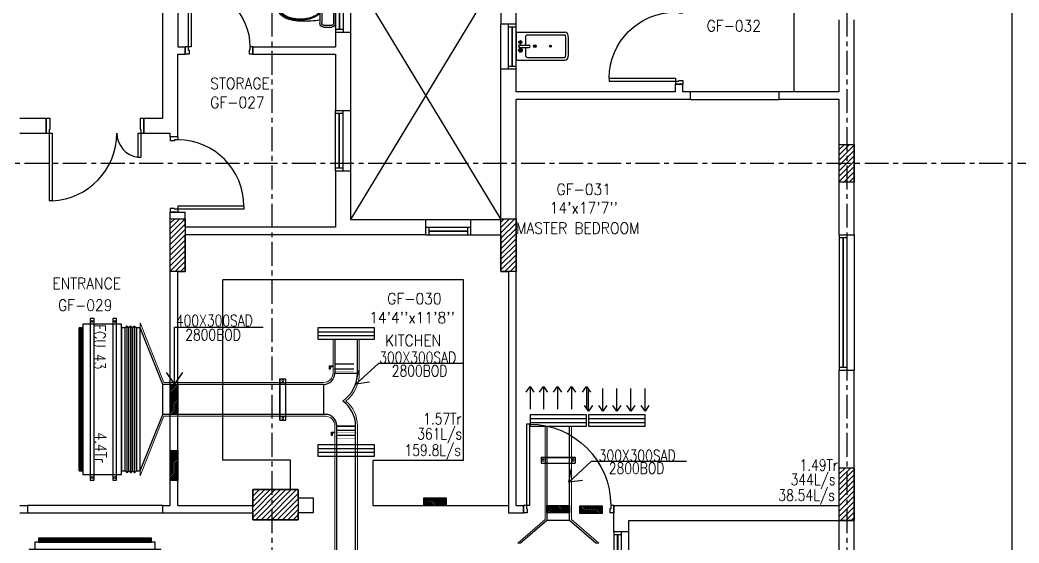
# Model space of a CAD drawing. Header units: millimetres. Extents: x -1288794 to 2153086, y -2701644 to -1335282.
# Drawn here: x 1112566 to 1125857, y -1500419 to -1493463 of the extents above; entities that cross this region are included whole.
import ezdxf

# ---------------------------------------------------------------- set-up
doc = ezdxf.new("R2010")
doc.units = ezdxf.units.MM
doc.header["$LTSCALE"] = 100
doc.linetypes.add('CENTER', pattern=[50.8, 31.75, -6.35, 6.35, -6.35])
doc.linetypes.add('DASHED2', pattern=[9.525, 6.35, -3.175])
for name, color, linetype in [('A-ANNO-TEXT', 8, 'Continuous'), ('A-AREA', 8, 'CENTER'), ('A-DOOR', 4, 'Continuous'), ('A-FLOR-OVHD', 4, 'DASHED2'), ('A-FLOR-PFIX', 8, 'Continuous'), ('A-FLOR-SPCL', 8, 'Continuous'), ('A-GLAZ', 5, 'Continuous'), ('A-GRID', 253, 'CENTER'), ('A-WALL-FULL', 8, 'Continuous'), ('AC- VD', 5, 'Continuous'), ('AC-FD', 1, 'Continuous'), ('AC-SAD', 3, 'Continuous'), ('AC-SAD TEXT', 3, 'Continuous'), ('AC-WALL OPENING', 1, 'Continuous'), ('FCU-AC', 160, 'Continuous'), ('L1-E014-C22-VAC (08-08-2010)$0$ETA-AC-DAMPER', 4, 'Continuous'), ('M-HANGER', 30, 'Continuous'), ('RETURN GRILL RIGHT', 1, 'Continuous'), ('S-COL- HACT.', 9, 'Continuous'), ('S-COL.', 8, 'Continuous'), ('SAD RIGHT', 3, 'Continuous'), ('SUPPLY GRILL RIGHT', 3, 'Continuous')]:
    doc.layers.add(name, color=color, linetype=linetype)
doc.layers.add('INSULATION', color=1, linetype='Continuous', lineweight=5)
doc.styles.add('ROMANS', font='romans.shx', dxfattribs={"width": 0.8})
doc.styles.add('SIMPLEX', font='simplex.shx', dxfattribs={"width": 0.8})
doc.dimstyles.new('100 of DIM2', dxfattribs={"dimscale": 0, "dimtxt": 200, "dimasz": 150, "dimexe": 75, "dimexo": 200, "dimgap": 75, "dimtad": 1, "dimdec": 0, "dimrnd": 5, "dimzin": 0, "dimdsep": 46, "dimtxsty": 'ROMANS', "dimblk": 'ARCHTICK', "dimcen": 100, "dimclrd": 94, "dimclre": 94, "dimclrt": 2, "dimadec": 0, "dimazin": 0, "dimtfac": 1, "dimtdec": 0, "dimtofl": 0, "dimtmove": 2, "dimatfit": 3, "dimldrblk": 'OPEN90', "dimfxl": 75, "dimtolj": 1, "dimtzin": 0, "dimarcsym": 0})
pattern_1 = [(45, (2220020.086, -1109556.65), (-35.355339, 35.355339), [])]

# ---------------------------------------------------------------- blocks, each defined once
blk = doc.blocks.new('W-180')
for p, q in [((1800, 100), (0, 100)), ((1800, 0), (0, 0)), ((40, 0), (40, 100)), ((1760, 100), (1760, 0))]:
    blk.add_line(p, q)
at = {"linetype": 'Continuous'}
for p, q in [((1760, 53), (40, 53)), ((1760, 47), (40, 47))]:
    blk.add_line(p, q, dxfattribs=at)
blk = doc.blocks.new('BIDET-1')
for p, q in [((175, 0), (-175, 0)), ((-185, -10), (-185, -649)), ((-15, -125), (-120, -125)), ((-39, -59), (-69, -59)), ((-54, -44), (-54, -74)), ((-15, -54), (-15, -174)), ((15, -54), (15, -174)), ((120, -125), (15, -125)), ((39, -59), (69, -59)), ((54, -44), (54, -74)), ((185, -10), (185, -649)), ((-150, -155), (-150, -649)), ((12, -250), (-12, -250)), ((-9, -259), (9, -241)), ((-9, -241), (9, -259)), ((0, -238), (0, -262)), ((150, -155), (150, -649))]:
    blk.add_line(p, q)
for centre, radius in [((-54, -59), 25), ((-54, -59), 20), ((-54, -59), 15.2), ((-54, -59), 10.2), ((54, -59), 20), ((54, -59), 15.2), ((54, -59), 10.2), ((0, -250), 17.5), ((0, -250), 12.5), ((0, -457), 12.5), ((0, -457), 10)]:
    blk.add_circle(centre, radius)
for centre, radius, start, end in [((-175, -10), 10, 90, 180), ((175, -10), 10, 0, 90), ((-120, -155), 30, 90, 180), ((0, -54), 20, 318.5904, 221.4096), ((0, -54), 15, 0, 180), ((120, -155), 30, 0, 90), ((0, -174), 15, 180, 0), ((-140, -649), 45, 180, 265.2062), ((-140, -649), 10, 180, 265.2062), ((0, 1020), 1685, 265.2062, 274.7938), ((140, -649), 10, 274.7938, 0), ((140, -649), 45, 274.7938, 0), ((0, 1020), 1720, 265.2062, 274.7938)]:
    blk.add_arc(centre, radius, start, end)
blk = doc.blocks.new('D-100-R1')
for p, q in [((-80, 980), (-80, 100)), ((-80, 980), (-40, 980)), ((-40, 980), (-40, 55)), ((-1000, 100), (-1000, 0)), ((-1000, 100), (-960, 100)), ((-960, 100), (-960, 55)), ((-960, 55), (-950, 55)), ((-950, 55), (-950, 0)), ((-80, 100), (0, 100)), ((-50, 55), (-50, 0)), ((-50, 55), (-40, 55)), ((-50, 0), (0, 0)), ((0, 100), (0, 0)), ((-1000, 0), (-950, 0))]:
    blk.add_line(p, q)
at = {"linetype": 'Continuous'}
blk.add_arc((-80, 100), 880, 90, 180, dxfattribs=at)
blk = doc.blocks.new('D-90-R1')
for p, q in [((-80, 880), (-40, 880)), ((-80, 880), (-80, 100)), ((-40, 880), (-40, 55)), ((-900, 100), (-860, 100)), ((-900, 100), (-900, 0)), ((-860, 100), (-860, 55)), ((-860, 55), (-850, 55)), ((-850, 55), (-850, 0)), ((-80, 100), (0, 100)), ((-50, 55), (-40, 55)), ((-50, 55), (-50, 0)), ((-50, 0), (0, 0)), ((0, 100), (0, 0)), ((-900, 0), (-850, 0))]:
    blk.add_line(p, q)
at = {"linetype": 'Continuous'}
blk.add_arc((-80, 100), 780, 90, 180, dxfattribs=at)
blk = doc.blocks.new('W-60')
for p, q in [((600, 100), (0, 100)), ((600, 0), (0, 0)), ((40, 0), (40, 100)), ((560, 100), (560, 0))]:
    blk.add_line(p, q)
at = {"linetype": 'Continuous'}
for p, q in [((560, 53), (40, 53)), ((560, 47), (40, 47))]:
    blk.add_line(p, q, dxfattribs=at)
blk = doc.blocks.new('D-130-R')
for p, q in [((1220, 200), (1220, 1100)), ((1220, 1100), (1260, 1100)), ((1260, 200), (1260, 1100)), ((80, 520), (40, 520)), ((40, 200), (40, 520)), ((80, 200), (80, 520)), ((0, 0), (0, 200)), ((80, 200), (0, 200)), ((40, 150), (40, 200)), ((50, 150), (40, 150)), ((50, 0), (50, 150)), ((1300, 200), (1220, 200)), ((1260, 150), (1250, 150)), ((1250, 0), (1250, 150)), ((1260, 150), (1260, 200)), ((1300, 0), (1300, 200)), ((50, 0), (0, 0)), ((1300, 0), (1250, 0))]:
    blk.add_line(p, q)
for centre, radius, start, end in [((1260, 200), 900, 92.5473, 180), ((40, 200), 320, 0, 82.8192)]:
    blk.add_arc(centre, radius, start, end)
blk = doc.blocks.new('WC-1')
for p, q in [((-210, 0), (210, 0)), ((-260, -160), (-260, -50)), ((-235, -160), (-235, -50)), ((-210, -25), (210, -25)), ((235, -50), (235, -160)), ((260, -50), (260, -160)), ((210, -185), (-210, -185)), ((210, -210), (-210, -210)), ((91, -223), (-91, -223)), ((86, -235), (-86, -235))]:
    blk.add_line(p, q)
for radius in [22.1, 17.1]:
    blk.add_circle((-6, -107), radius)
for centre, radius, start, end in [((-210, -50), 50, 90, 180), ((-210, -50), 25, 90, 180), ((210, -50), 50, 360, 90), ((210, -50), 25, 360, 90), ((-210, -160), 50, 180, 270), ((-210, -160), 25, 180, 270), ((722, -383), 904, 168.9529, 184.0632), ((178, -428), 341, 149.8586, 166.4766), ((178, -428), 328, 149.8586, 166.4766), ((69, -365), 214, 138.4152, 149.8586), ((69, -365), 201, 139.9943, 149.8586), ((-69, -365), 201, 30.1414, 40.0057), ((-69, -365), 214, 30.1414, 41.5848), ((-178, -428), 328, 13.5234, 30.1414), ((-178, -428), 341, 13.5234, 30.1414), ((210, -160), 25, 270, 360), ((210, -160), 50, 270, 360), ((352, -470), 520, 166.4766, 180), ((352, -470), 507, 166.4766, 180), ((-352, -470), 507, 360, 13.5234), ((-352, -470), 520, 360, 13.5234), ((352, -470), 532, 177.5541, 180), ((352, -470), 532, 180, 193.5234), ((352, -470), 520, 180, 193.5234), ((352, -470), 507, 180, 193.5234), ((-352, -470), 507, 346.4766, 360), ((-352, -470), 520, 346.4766, 360), ((-352, -470), 532, 346.4766, 360), ((-352, -470), 532, 360, 2.4459), ((178, -512), 353, 193.5234, 210.1414), ((178, -512), 341, 193.5234, 210.1414), ((178, -512), 328, 193.5234, 210.1414), ((-178, -512), 328, 329.8586, 346.4766), ((-178, -512), 341, 329.8586, 346.4766), ((-178, -512), 353, 329.8586, 346.4766), ((69, -575), 226, 210.1414, 234.4972), ((69, -575), 214, 210.1414, 234.4972), ((69, -575), 201, 210.1414, 234.4972), ((0, -672), 108, 234.4972, 270), ((0, -672), 95.9, 234.4972, 270), ((0, -672), 83.4, 234.4972, 270), ((0, -672), 83.4, 270, 305.5028), ((0, -672), 95.9, 270, 305.5028), ((0, -672), 108, 270, 305.5028), ((-69, -575), 201, 305.5028, 329.8586), ((-69, -575), 214, 305.5028, 329.8586), ((-69, -575), 226, 305.5028, 329.8586)]:
    blk.add_arc(centre, radius, start, end)
at = {"linetype": 'Continuous', "ltscale": 50}
blk.add_arc((-722, -383), 904, 355.9368, 11.0471, dxfattribs=at)
blk = doc.blocks.new('D-120-R1')
for p, q in [((-80, 1180), (-40, 1180)), ((-80, 1180), (-80, 100)), ((-40, 1180), (-40, 55)), ((-1200, 100), (-1160, 100)), ((-1200, 100), (-1200, 0)), ((-1160, 100), (-1160, 55)), ((-1160, 55), (-1150, 55)), ((-1150, 55), (-1150, 0)), ((-80, 100), (0, 100)), ((-50, 55), (-40, 55)), ((-50, 55), (-50, 0)), ((-50, 0), (0, 0)), ((0, 100), (0, 0)), ((-1200, 0), (-1150, 0))]:
    blk.add_line(p, q)
at = {"linetype": 'Continuous'}
blk.add_arc((-80, 100), 1080, 90, 180, dxfattribs=at)
blk = doc.blocks.new('W-120')
for p, q in [((1200, 100), (0, 100)), ((1200, 0), (0, 0)), ((40, 0), (40, 100)), ((1160, 100), (1160, 0))]:
    blk.add_line(p, q)
at = {"linetype": 'Continuous'}
for p, q in [((1160, 53), (40, 53)), ((1160, 47), (40, 47))]:
    blk.add_line(p, q, dxfattribs=at)
blk = doc.blocks.new('W-80')
for p, q in [((800, 100), (0, 100)), ((800, 0), (0, 0)), ((40, 0), (40, 100)), ((760, 100), (760, 0))]:
    blk.add_line(p, q)
at = {"linetype": 'Continuous'}
for p, q in [((760, 53), (40, 53)), ((760, 47), (40, 47))]:
    blk.add_line(p, q, dxfattribs=at)
blk = doc.blocks.new('_ArchTick')
at = {"color": 0, "linetype": 'ByBlock', "const_width": 0.15}
blk.add_lwpolyline([(-0.5, -0.5), (0.5, 0.5)], dxfattribs=at)
blk = doc.blocks.new('fcu 2.5 tr')
h = blk.add_hatch()
h.set_pattern_fill('NET', color=3)
h.paths.add_polyline_path([(83172, -1587743), (81672, -1587743), (81672, -1587793), (83172, -1587793)])
at = {"layer": 'FCU-AC', "color": 1}
for p, q in [((83172, -1586980), (81672, -1586980)), ((81672, -1586980), (81672, -1587030)), ((83172, -1587030), (83172, -1586980)), ((81672, -1587030), (83172, -1587030)), ((83172, -1587180), (81672, -1587180)), ((81672, -1587180), (81672, -1587230)), ((81672, -1587230), (83172, -1587230)), ((83172, -1587230), (83172, -1587180))]:
    blk.add_line(p, q, dxfattribs=at)
at = {"layer": 'FCU-AC'}
for p, q in [((81672, -1587030), (81647, -1587055)), ((83197, -1587055), (81647, -1587055)), ((81672, -1587080), (81647, -1587055)), ((81672, -1587080), (81647, -1587105)), ((83197, -1587105), (81647, -1587105)), ((81672, -1587130), (81647, -1587105)), ((81672, -1587130), (81647, -1587155)), ((83172, -1587030), (81672, -1587030)), ((83172, -1587080), (81672, -1587080)), ((83172, -1587080), (81672, -1587080)), ((83172, -1587130), (81672, -1587130)), ((83172, -1587130), (81672, -1587130)), ((83197, -1587055), (83172, -1587030)), ((83197, -1587055), (83172, -1587080)), ((83197, -1587105), (83172, -1587080)), ((83197, -1587105), (83172, -1587130)), ((83197, -1587155), (83172, -1587130)), ((83197, -1587155), (81647, -1587155)), ((81672, -1587180), (81647, -1587155)), ((83197, -1587155), (83172, -1587180))]:
    blk.add_line(p, q, dxfattribs=at)
blk.add_lwpolyline([(81622, -1587743), (83222, -1587743), (83222, -1587230), (81622, -1587230)], close=True, dxfattribs=at)
at = {"layer": 'FCU-AC', "color": 6}
for points in [[(81547, -1587343), (83297, -1587343), (83297, -1587293), (81547, -1587293)], [(81547, -1587643), (83297, -1587643), (83297, -1587593), (81547, -1587593)]]:
    blk.add_lwpolyline(points, close=True, dxfattribs=at)
at = {"layer": 'FCU-AC', "color": 3}
blk.add_lwpolyline([(81672, -1587793), (83172, -1587793), (83172, -1587743), (81672, -1587743)], close=True, dxfattribs=at)
at = {"layer": 'FCU-AC', "color": 6}
for centre in [(81584, -1587318), (83259, -1587318), (81584, -1587618), (83259, -1587618)]:
    blk.add_circle(centre, 12.5, dxfattribs=at)
blk = doc.blocks.new('fcu 3.5 tr')
at = {"layer": 'FCU-AC'}
h = blk.add_hatch(dxfattribs=at)
h.set_pattern_fill('NET', color=3)
h.paths.add_polyline_path([(100970, -1580238), (99070, -1580238), (99070, -1580288), (100970, -1580288)])
for p, q in [((99045, -1579550), (99070, -1579525)), ((100995, -1579550), (99045, -1579550)), ((99045, -1579550), (99070, -1579575)), ((99045, -1579600), (99070, -1579575)), ((100970, -1579525), (99070, -1579525)), ((100970, -1579575), (99070, -1579575)), ((100970, -1579575), (99070, -1579575)), ((100995, -1579550), (100970, -1579525)), ((100995, -1579550), (100970, -1579575)), ((100995, -1579600), (100970, -1579575)), ((100995, -1579600), (99045, -1579600)), ((99045, -1579600), (99070, -1579625)), ((99045, -1579650), (99070, -1579625)), ((100995, -1579650), (99045, -1579650)), ((99045, -1579650), (99070, -1579675)), ((100970, -1579625), (99070, -1579625)), ((100970, -1579625), (99070, -1579625)), ((100995, -1579600), (100970, -1579625)), ((100995, -1579650), (100970, -1579625)), ((100995, -1579650), (100970, -1579675))]:
    blk.add_line(p, q, dxfattribs=at)
at = {"layer": 'FCU-AC', "color": 1}
for p, q in [((100970, -1579475), (99070, -1579475)), ((99070, -1579475), (99070, -1579525)), ((99070, -1579525), (100970, -1579525)), ((100970, -1579525), (100970, -1579475)), ((100970, -1579675), (99070, -1579675)), ((99070, -1579675), (99070, -1579725)), ((100970, -1579725), (100970, -1579675)), ((99070, -1579725), (100970, -1579725))]:
    blk.add_line(p, q, dxfattribs=at)
at = {"layer": 'FCU-AC', "color": 6}
for points in [[(98945, -1579838), (101095, -1579838), (101095, -1579788), (98945, -1579788)], [(98945, -1580138), (101095, -1580138), (101095, -1580088), (98945, -1580088)]]:
    blk.add_lwpolyline(points, close=True, dxfattribs=at)
at = {"layer": 'FCU-AC'}
blk.add_lwpolyline([(99020, -1580238), (101020, -1580238), (101020, -1579725), (99020, -1579725)], close=True, dxfattribs=at)
at = {"layer": 'FCU-AC', "color": 3}
blk.add_lwpolyline([(99070, -1580288), (100970, -1580288), (100970, -1580238), (99070, -1580238)], close=True, dxfattribs=at)
at = {"layer": 'FCU-AC', "color": 6}
for centre in [(98982, -1579813), (101057, -1579813), (98982, -1580113), (101057, -1580113)]:
    blk.add_circle(centre, 12.5, dxfattribs=at)
blk = doc.blocks.new('*U642')
at = {"linetype": 'Continuous'}
for p, q in [((-38, -256), (-38, 294)), ((42, 294), (-38, 294)), ((37, -256), (37, 294)), ((42, -256), (42, 294)), ((42, 244), (-38, 244)), ((42, -206), (-38, -206)), ((42, -256), (-38, -256))]:
    blk.add_line(p, q, dxfattribs=at)
for centre in [(0, 269), (0, -231)]:
    blk.add_circle(centre, 12.5, dxfattribs=at)
blk = doc.blocks.new('*U641')
at = {"linetype": 'Continuous'}
for p, q in [((-38, -231), (-38, 219)), ((42, 219), (-38, 219)), ((42, 169), (-38, 169)), ((37, -231), (37, 219)), ((42, -231), (42, 219)), ((42, -181), (-38, -181)), ((42, -231), (-38, -231))]:
    blk.add_line(p, q, dxfattribs=at)
for centre in [(0, 194), (0, -206)]:
    blk.add_circle(centre, 12.5, dxfattribs=at)
blk = doc.blocks.new('grill')
at = {"layer": 'SUPPLY GRILL RIGHT'}
for p, q in [((665706, -1490217), (665656, -1490217)), ((665656, -1490217), (665656, -1490967)), ((665756, -1490217), (665706, -1490217)), ((665706, -1490217), (665706, -1490967))]:
    blk.add_line(p, q, dxfattribs=at)
blk.add_lwpolyline([(665756, -1490967), (665756, -1490217), (665606, -1490217), (665606, -1490967)], close=True, dxfattribs=at)
blk = doc.blocks.new('grillreturn')
at = {"layer": 'RETURN GRILL RIGHT'}
for p, q in [((665656, -1489444), (665656, -1490194)), ((665706, -1489444), (665706, -1490194))]:
    blk.add_line(p, q, dxfattribs=at)
blk.add_lwpolyline([(665756, -1490194), (665756, -1489444), (665606, -1489444), (665606, -1490194)], close=True, dxfattribs=at)
blk = doc.blocks.new('*U265')
at = {"layer": 'L1-E014-C22-VAC (08-08-2010)$0$ETA-AC-DAMPER', "color": 5}
for p, q in [((-33, 0), (-33, 250)), ((33, 0), (33, 250))]:
    blk.add_line(p, q, dxfattribs=at)
for points, const_width in [([(-91, 250), (91, 250)], 1.82), ([(0, 0), (0, 264)], 1.5), ([(-91, 0), (91, 0)], 1.82), ([(-48, 0), (-48, -20), (48, -20), (48, 0)], 1.5)]:
    blk.add_lwpolyline(points, dxfattribs=dict(at, const_width=const_width))
at = {"layer": 'L1-E014-C22-VAC (08-08-2010)$0$ETA-AC-DAMPER', "color": 5, "const_width": 1.82}
blk.add_lwpolyline([(75, 250), (75, 0), (-75, 0), (-75, 250)], close=True, dxfattribs=at)
at = {"layer": 'L1-E014-C22-VAC (08-08-2010)$0$ETA-AC-DAMPER', "color": 5}
blk.add_lwpolyline([(6, -20), (6, -62), (40, -62), (40, -72), (-6, -72), (-6, -20)], dxfattribs=at)
blk = doc.blocks.new('SUPPLY GRILL RIGHT')
at = {"layer": 'SUPPLY GRILL RIGHT'}
for p, q in [((375, 25), (-375, 25)), ((375, -25), (375, 25)), ((375, -25), (-375, -25)), ((375, -75), (375, -25))]:
    blk.add_line(p, q, dxfattribs=at)
blk.add_lwpolyline([(-375, -75), (375, -75), (375, 75), (-375, 75)], close=True, dxfattribs=at)
for points in [[(-375, -450), (-375, -150)], [(-178.5, -450), (-178.5, -150)], [(9, -450), (9, -150)], [(196.5, -450), (196.5, -150)], [(375, -450), (375, -150)]]:
    blk.add_leader(points, dimstyle='100 of DIM2', override={"dimscale": 1, "dimasz": 75, "dimtad": 0, "dimclrd": 0, "dimfxl": 0.2}, dxfattribs=at)
blk = doc.blocks.new('RETURN GRILL RIGHT')
at = {"layer": 'RETURN GRILL RIGHT'}
for p, q in [((375, 25), (-375, 25)), ((375, -25), (-375, -25))]:
    blk.add_line(p, q, dxfattribs=at)
blk.add_lwpolyline([(-375, -75), (375, -75), (375, 75), (-375, 75)], close=True, dxfattribs=at)
for points in [[(-375, -125), (-375, -425)], [(-187.5, -125), (-187.5, -425)], [(0, -125), (0, -425)], [(187.5, -125), (187.5, -425)], [(375, -125), (375, -425)]]:
    blk.add_leader(points, dimstyle='100 of DIM2', override={"dimscale": 1, "dimasz": 75, "dimtad": 0, "dimclrd": 0, "dimfxl": 0.2}, dxfattribs=at)

msp = doc.modelspace()

# ---------------------------------------------------------------- hatches: boundary and pattern name
at = {"layer": 'AC-FD', "linetype": 'ByBlock'}
h = msp.add_hatch(dxfattribs=at)
h.set_pattern_fill('ANSI31', color=256, scale=5, angle=0.24732, style=0)
h.set_pattern_definition([(45.247322, (1045755.131, 92843.435), (-11.27367045, 11.1767607), [])])
h.paths.add_polyline_path([(1114565.5, -1498708.9), (1114665.5, -1498708.4), (1114664.3, -1498308.4), (1114564.3, -1498308.9)])
h = msp.add_hatch(dxfattribs=at)
h.set_pattern_fill('ANSI31', color=256, scale=5, angle=90, style=0)
h.set_pattern_definition([(135, (-471896.738, -1561958.653), (-11.22532015, -11.22532015), [])])
h.paths.add_polyline_path([(1119876.1, -1500018.7), (1119876.1, -1499918.7), (1119576.1, -1499918.6), (1119576.1, -1500018.6)])
at = {"layer": 'AC-WALL OPENING', "linetype": 'ByBlock'}
h = msp.add_hatch(dxfattribs=at)
h.set_pattern_fill('ANSI31', color=256, scale=5, angle=-180, style=0)
h.set_pattern_definition([(225, (1176604.903, -3090887.1), (11.22532015, -11.22532015), [])])
h.paths.add_polyline_path([(1114664.9, -1499187.1), (1114564.9, -1499187.1), (1114564.9, -1499587.1), (1114664.9, -1499587.1)])
h = msp.add_hatch(dxfattribs=at)
h.set_pattern_fill('ANSI31', color=256, scale=5, angle=-270, style=0)
h.set_pattern_definition([(135, (-473731.952, -1561858.635), (-11.22532015, -11.22532015), [])])
h.paths.add_polyline_path([(1118238, -1499918.6), (1118238, -1499818.6), (1117938, -1499818.6), (1117938, -1499918.6)])
h = msp.add_hatch(dxfattribs=at)
h.set_pattern_fill('ANSI31', color=256, scale=5, angle=-270, style=0)
h.set_pattern_definition([(135, (-471658.118, -1561964.504), (-11.22532015, -11.22532015), [])])
h.paths.add_polyline_path([(1120311.9, -1500024.5), (1120311.9, -1499924.5), (1120011.9, -1499924.5), (1120011.9, -1500024.5)])
at = {"layer": 'S-COL- HACT.', "linetype": 'Continuous', "ltscale": 3}
h = msp.add_hatch(dxfattribs=at)
h.set_pattern_fill('ANSI31', color=256, scale=400, style=0)
h.set_pattern_definition(pattern_1)
h.paths.add_polyline_path([(1123464.9, -1495618.6), (1123464.9, -1495118.6), (1123664.9, -1495118.6), (1123664.9, -1495618.6)])
h = msp.add_hatch(dxfattribs=at)
h.set_pattern_fill('ANSI31', color=256, scale=400, style=0)
h.set_pattern_definition(pattern_1)
h.paths.add_polyline_path([(1114564.9, -1496807.9), (1114564.9, -1496107.9), (1114764.9, -1496107.9), (1114764.9, -1496807.9)])
h = msp.add_hatch(dxfattribs=at)
h.set_pattern_fill('ANSI31', color=256, scale=400, style=0)
h.set_pattern_definition(pattern_1)
h.paths.add_polyline_path([(1118964.9, -1496807.9), (1118964.9, -1496107.9), (1119164.9, -1496107.9), (1119164.9, -1496807.9)])
h = msp.add_hatch(dxfattribs=at)
h.set_pattern_fill('ANSI31', color=256, scale=400, style=0)
h.set_pattern_definition(pattern_1)
h.paths.add_polyline_path([(1123464.9, -1500118.6), (1123464.9, -1499418.6), (1123664.9, -1499418.6), (1123664.9, -1500118.6)])
h = msp.add_hatch(dxfattribs=at)
h.set_pattern_fill('ANSI31', color=256, scale=400, style=0)
h.set_pattern_definition([(45, (2220020.086, -1109546.65), (-35.355339, 35.355339), [])])
h.paths.add_polyline_path([(1115664.9, -1499708.6), (1116264.9, -1499708.6), (1116264.9, -1500108.6), (1115664.9, -1500108.6)])

# ---------------------------------------------------------------- linework, layer by layer
at = {"layer": 'A-AREA', "ltscale": 15}
msp.add_line((1125764.9, -1512568.6), (1125764.9, -1469568.6), dxfattribs=at)
at = {"layer": 'A-FLOR-OVHD', "linetype": 'Continuous', "ltscale": 3}
for p, q in [((1122664.9, -1494418.6), (1121485.7, -1494418.6)), ((1121485.7, -1494518.6), (1122664.9, -1494518.6)), ((1114464.9, -1499918.6), (1112664.9, -1499918.6)), ((1112664.9, -1500018.6), (1114464.9, -1500018.6))]:
    msp.add_line(p, q, dxfattribs=at)
at = {"layer": 'A-FLOR-SPCL', "ltscale": 3}
for p, q in [((1122864.9, -1494418.6), (1122864.9, -1492268.6)), ((1118964.9, -1492818.6), (1116964.9, -1496118.6)), ((1116964.9, -1492818.6), (1118964.9, -1496118.6)), ((1118464.9, -1496918.6), (1115264.9, -1496918.6)), ((1115264.9, -1499318.6), (1115264.9, -1496918.6)), ((1118464.9, -1499318.6), (1118464.9, -1496918.6)), ((1116164.9, -1499318.6), (1115264.9, -1499318.6)), ((1116164.9, -1499708.6), (1116164.9, -1499318.6)), ((1117264.9, -1499918.6), (1117264.9, -1499318.6)), ((1117264.9, -1499318.6), (1118464.9, -1499318.6)), ((1117264.9, -1499918.6), (1119064.9, -1499918.6)), ((1123464.9, -1501618.6), (1123464.9, -1500118.6)), ((1123664.9, -1501618.6), (1123664.9, -1500118.6))]:
    msp.add_line(p, q, dxfattribs=at)
at = {"layer": 'A-GLAZ', "ltscale": 3}
for p, q in [((1116964.9, -1493025.5), (1116964.9, -1493625.5)), ((1118964.9, -1494118.6), (1118964.9, -1493518.6)), ((1116964.9, -1494668.6), (1116964.9, -1495468.6)), ((1117964.9, -1496118.6), (1118564.9, -1496118.6)), ((1123664.9, -1496318.6), (1123664.9, -1498118.6)), ((1120664.9, -1501468.6), (1120664.9, -1500268.6))]:
    msp.add_line(p, q, dxfattribs=at)
at = {"layer": 'A-GRID', "ltscale": 0.1}
for p, q in [((1115914.9, -1466442.6), (1115914.9, -1514577)), ((1123564.9, -1466442.6), (1123564.9, -1514577)), ((1086211.5, -1495368.6), (1129751.1, -1495368.6))]:
    msp.add_line(p, q, dxfattribs=at)
at = {"layer": 'A-WALL-FULL', "ltscale": 3}
for p, q in [((1114464.9, -1494768.6), (1114464.9, -1491468.6)), ((1119164.9, -1493518.6), (1119164.9, -1491668.6)), ((1114664.9, -1492818.6), (1114664.9, -1493818.6)), ((1118964.9, -1492818.6), (1118964.9, -1493518.6)), ((1119164.9, -1493518.6), (1118964.9, -1493518.6)), ((1123464.9, -1494418.6), (1123464.9, -1493460.2)), ((1123664.9, -1496318.6), (1123664.9, -1493460.2)), ((1116764.9, -1493625.5), (1116964.9, -1493625.5)), ((1116764.9, -1493625.5), (1116764.9, -1493818.6)), ((1116764.9, -1493625.5), (1116964.9, -1493625.5)), ((1116964.9, -1493625.5), (1116964.9, -1494668.6)), ((1114664.9, -1493818.6), (1114764.9, -1493818.6)), ((1114764.9, -1493918.6), (1114764.9, -1493818.6)), ((1115664.9, -1493818.6), (1116764.9, -1493818.6)), ((1115664.9, -1493918.6), (1115664.9, -1493818.6)), ((1114664.9, -1495018.6), (1114664.9, -1493918.6)), ((1114664.9, -1493918.6), (1114764.9, -1493918.6)), ((1115664.9, -1493918.6), (1116764.9, -1493918.6)), ((1116764.9, -1493918.6), (1116764.9, -1494668.6)), ((1118964.9, -1496118.6), (1118964.9, -1494118.6)), ((1119164.9, -1494118.6), (1118964.9, -1494118.6)), ((1119164.9, -1494418.6), (1119164.9, -1494118.6)), ((1121385.7, -1494318.6), (1121285.7, -1494318.6)), ((1121285.7, -1494418.6), (1121285.7, -1494318.6)), ((1121385.7, -1494418.6), (1121385.7, -1494318.6)), ((1121285.7, -1494418.6), (1119164.9, -1494418.6)), ((1121485.7, -1494518.6), (1119164.9, -1494518.6)), ((1119164.9, -1499918.6), (1119164.9, -1494518.6)), ((1121485.7, -1494418.6), (1121385.7, -1494418.6)), ((1121485.7, -1494518.6), (1121485.7, -1494418.6)), ((1123464.9, -1494418.6), (1122664.9, -1494418.6)), ((1122664.9, -1494518.6), (1122664.9, -1494418.6)), ((1123464.9, -1494518.6), (1122664.9, -1494518.6)), ((1123464.9, -1496318.6), (1123464.9, -1494518.6)), ((1112564.9, -1494768.6), (1112914.9, -1494768.6)), ((1112914.9, -1494968.6), (1112914.9, -1494768.6)), ((1114214.9, -1494768.6), (1114464.9, -1494768.6)), ((1114214.9, -1494968.6), (1114214.9, -1494768.6)), ((1116764.9, -1494668.6), (1116964.9, -1494668.6)), ((1112564.9, -1494968.6), (1112914.9, -1494968.6)), ((1114214.9, -1494968.6), (1114564.9, -1494968.6)), ((1114564.9, -1495018.6), (1114564.9, -1494968.6)), ((1114664.9, -1495018.6), (1114564.9, -1495018.6)), ((1116764.9, -1495468.6), (1116964.9, -1495468.6)), ((1116764.9, -1495468.6), (1116764.9, -1496218.6)), ((1116964.9, -1495468.6), (1116964.9, -1496118.6)), ((1114564.9, -1499918.6), (1114564.9, -1496018.6)), ((1114664.9, -1496018.6), (1114564.9, -1496018.6)), ((1116764.9, -1496218.6), (1114764.9, -1496218.6)), ((1116964.9, -1496118.6), (1117964.9, -1496118.6)), ((1117964.9, -1496318.6), (1117964.9, -1496118.6)), ((1118564.9, -1496318.6), (1118564.9, -1496118.6)), ((1118564.9, -1496118.6), (1118964.9, -1496118.6)), ((1116764.9, -1496318.6), (1114764.9, -1496318.6)), ((1117964.9, -1496318.6), (1116764.9, -1496318.6)), ((1118564.9, -1496318.6), (1118964.9, -1496318.6)), ((1123464.9, -1496318.6), (1123664.9, -1496318.6)), ((1114664.9, -1499918.6), (1114664.9, -1496807.9)), ((1119064.9, -1496807.9), (1119064.9, -1500018.6)), ((1123464.9, -1498118.6), (1123664.9, -1498118.6)), ((1123464.9, -1499918.6), (1123464.9, -1498118.6)), ((1123664.9, -1500118.6), (1123664.9, -1498118.6)), ((1112564.9, -1499918.6), (1112664.9, -1499918.6)), ((1112664.9, -1499918.6), (1112664.9, -1500018.6)), ((1114464.9, -1500018.6), (1114464.9, -1499918.6)), ((1114464.9, -1499918.6), (1114564.9, -1499918.6)), ((1114664.9, -1499918.6), (1115664.9, -1499918.6)), ((1119164.9, -1499918.6), (1119264.9, -1499918.6)), ((1119264.9, -1500018.6), (1119264.9, -1499918.6)), ((1119264.9, -1499918.6), (1119264.9, -1499918.6)), ((1120464.9, -1500268.6), (1120464.9, -1499918.6)), ((1120464.9, -1499918.6), (1123464.9, -1499918.6)), ((1112564.9, -1500018.6), (1112664.9, -1500018.6)), ((1114464.9, -1500018.6), (1115664.9, -1500018.6)), ((1119064.9, -1500018.6), (1119264.9, -1500018.6)), ((1120664.9, -1500118.6), (1123664.9, -1500118.6)), ((1120664.9, -1500268.6), (1120664.9, -1500118.6)), ((1120664.9, -1500268.6), (1120464.9, -1500268.6))]:
    msp.add_line(p, q, dxfattribs=at)
at = {"layer": 'A-WALL-FULL', "linetype": 'Continuous', "ltscale": 3}
for p, q in [((1114564.9, -1496018.6), (1114764.9, -1496018.6)), ((1114764.9, -1496218.6), (1114764.9, -1496018.6)), ((1114764.9, -1496807.9), (1114764.9, -1496318.6)), ((1118964.9, -1496318.6), (1118964.9, -1496807.9)), ((1114664.9, -1496807.9), (1114764.9, -1496807.9)), ((1118964.9, -1496807.9), (1119064.9, -1496807.9)), ((1116264.9, -1499708.6), (1115664.9, -1499708.6)), ((1115664.9, -1499708.6), (1115664.9, -1499918.6)), ((1116264.9, -1499818.6), (1116264.9, -1499708.6)), ((1116264.9, -1499818.6), (1116464.9, -1499818.6)), ((1116464.9, -1499818.6), (1116464.9, -1500018.6)), ((1115664.9, -1500018.6), (1115664.9, -1500108.6)), ((1116464.9, -1500018.6), (1116264.9, -1500018.6)), ((1116264.9, -1500108.6), (1116264.9, -1500018.6)), ((1115664.9, -1500108.6), (1116264.9, -1500108.6))]:
    msp.add_line(p, q, dxfattribs=at)
at = {"layer": 'AC-FD', "linetype": 'ByBlock'}
for points in [[(1114564.3, -1498308.9), (1114664.3, -1498308.4), (1114665.5, -1498708.4), (1114565.5, -1498708.9)], [(1119576.1, -1500018.6), (1119576.1, -1499918.6), (1119876.1, -1499918.7), (1119876.1, -1500018.7)]]:
    msp.add_lwpolyline(points, close=True, dxfattribs=at)
at = {"layer": 'AC-SAD'}
for p, q in [((1114464.9, -1498308.6), (1114164.9, -1497558.6)), ((1116755.4, -1497708.6), (1116755.4, -1498158.6)), ((1117055.4, -1498158.6), (1117055.4, -1497708.6)), ((1116755.4, -1498158.6), (1117055.4, -1498158.6)), ((1114464.9, -1498708.6), (1114464.9, -1498308.6)), ((1116605.4, -1498308.6), (1114464.9, -1498308.6)), ((1116605.4, -1498308.6), (1116605.4, -1498708.6)), ((1114164.9, -1499458.6), (1114464.9, -1498708.6)), ((1116630.4, -1498708.6), (1114464.9, -1498708.6)), ((1116780.4, -1498858.6), (1117030.4, -1498858.6)), ((1116780.4, -1502418.6), (1116780.4, -1498858.6)), ((1117030.4, -1502418.6), (1117030.4, -1498858.6)), ((1119576.1, -1498863.9), (1119576.1, -1500118.6)), ((1119876.1, -1500118.6), (1119876.1, -1498863.9)), ((1119576.1, -1500118.6), (1119226.1, -1500418.6)), ((1119876.1, -1500118.6), (1119576.1, -1500118.6)), ((1120226.1, -1500418.6), (1119876.1, -1500118.6))]:
    msp.add_line(p, q, dxfattribs=at)
for centre, radius, start, end in [((1116605.4, -1498158.6), 150, 270, 0), ((1116605.4, -1498158.6), 450, 304.29936, 0), ((1116630.4, -1498858.6), 400, 0, 55.14815), ((1116630.4, -1498858.6), 150, 0, 90)]:
    msp.add_arc(centre, radius, start, end, dxfattribs=at)
at = {"layer": 'AC-WALL OPENING', "linetype": 'ByBlock'}
for points in [[(1114664.9, -1499587.1), (1114564.9, -1499587.1), (1114564.9, -1499187.1), (1114664.9, -1499187.1)], [(1117938, -1499918.6), (1117938, -1499818.6), (1118238, -1499818.6), (1118238, -1499918.6)], [(1120011.9, -1500024.5), (1120011.9, -1499924.5), (1120311.9, -1499924.5), (1120311.9, -1500024.5)]]:
    msp.add_lwpolyline(points, close=True, dxfattribs=at)
at = {"layer": 'INSULATION'}
for p, q in [((1114164.9, -1497491.3), (1114164.9, -1497558.6)), ((1114481.8, -1498283.6), (1114164.9, -1497491.3)), ((1116730.4, -1497708.6), (1116730.4, -1498158.6)), ((1117080.4, -1498158.6), (1117080.4, -1497708.6)), ((1116605.4, -1498283.6), (1114481.8, -1498283.6)), ((1114481.8, -1498733.6), (1114164.9, -1499525.9)), ((1116630.4, -1498733.6), (1114481.8, -1498733.6)), ((1116755.4, -1502418.6), (1116755.4, -1498858.6)), ((1117055.4, -1502418.6), (1117055.4, -1498858.6)), ((1119551.1, -1498863.9), (1119551.1, -1500107.1)), ((1119901.1, -1500107.1), (1119901.1, -1498863.9)), ((1114164.9, -1499458.6), (1114164.9, -1499525.9)), ((1119551.1, -1500107.1), (1119187.7, -1500418.6)), ((1120264.6, -1500418.6), (1119901.1, -1500107.1)), ((1119187.7, -1500418.6), (1119226.1, -1500418.6)), ((1120226.1, -1500418.6), (1120264.6, -1500418.6))]:
    msp.add_line(p, q, dxfattribs=at)
for centre, radius, start, end in [((1116605.4, -1498158.6), 125, 270, 0), ((1116605.4, -1498158.6), 475, 308.44115, 0), ((1116630.4, -1498858.6), 425, 0, 50.50363), ((1116630.4, -1498858.6), 125, 0, 90)]:
    msp.add_arc(centre, radius, start, end, dxfattribs=at)
at = {"layer": 'S-COL.', "linetype": 'Continuous', "ltscale": 3}
for points in [[(1123464.9, -1495618.6), (1123464.9, -1495118.6), (1123664.9, -1495118.6), (1123664.9, -1495618.6)], [(1123464.9, -1495618.6), (1123464.9, -1495118.6), (1123664.9, -1495118.6), (1123664.9, -1495618.6)], [(1123464.9, -1495618.6), (1123464.9, -1495118.6), (1123664.9, -1495118.6), (1123664.9, -1495618.6)], [(1114564.9, -1496807.9), (1114564.9, -1496107.9), (1114764.9, -1496107.9), (1114764.9, -1496807.9)], [(1114564.9, -1496807.9), (1114564.9, -1496107.9), (1114764.9, -1496107.9), (1114764.9, -1496807.9)], [(1114564.9, -1496807.9), (1114564.9, -1496107.9), (1114764.9, -1496107.9), (1114764.9, -1496807.9)], [(1118964.9, -1496807.9), (1118964.9, -1496107.9), (1119164.9, -1496107.9), (1119164.9, -1496807.9)], [(1118964.9, -1496807.9), (1118964.9, -1496107.9), (1119164.9, -1496107.9), (1119164.9, -1496807.9)], [(1118964.9, -1496807.9), (1118964.9, -1496107.9), (1119164.9, -1496107.9), (1119164.9, -1496807.9)], [(1123464.9, -1500118.6), (1123464.9, -1499418.6), (1123664.9, -1499418.6), (1123664.9, -1500118.6)], [(1123464.9, -1500118.6), (1123464.9, -1499418.6), (1123664.9, -1499418.6), (1123664.9, -1500118.6)], [(1123464.9, -1500118.6), (1123464.9, -1499418.6), (1123664.9, -1499418.6), (1123664.9, -1500118.6)], [(1115664.9, -1499708.6), (1116264.9, -1499708.6), (1116264.9, -1500108.6), (1115664.9, -1500108.6)], [(1115664.9, -1499708.6), (1116264.9, -1499708.6), (1116264.9, -1500108.6), (1115664.9, -1500108.6)], [(1115664.9, -1499708.6), (1116264.9, -1499708.6), (1116264.9, -1500108.6), (1115664.9, -1500108.6)]]:
    msp.add_lwpolyline(points, close=True, dxfattribs=at)

# ---------------------------------------------------------------- block references
at = {"layer": 'A-DOOR', "ltscale": 3, "xscale": -1}
for name, p in [('D-90-R1', (1114764.9, -1493918.6)), ('D-120-R1', (1119264.9, -1500018.6))]:
    msp.add_blockref(name, p, dxfattribs=at)
at = {"layer": 'A-DOOR', "ltscale": 3, "xscale": -1, "rotation": 90}
msp.add_blockref('D-100-R1', (1121385.7, -1494318.6), dxfattribs=at)
at = {"layer": 'A-DOOR', "ltscale": 3}
for name, p, rotation in [('D-130-R', (1114214.9, -1494768.6), 180), ('D-100-R1', (1114564.9, -1496018.6), 270)]:
    msp.add_blockref(name, p, dxfattribs=dict(at, rotation=rotation))
at = {"layer": 'A-FLOR-PFIX', "ltscale": 3, "xscale": -1, "rotation": 270}
msp.add_blockref('WC-1', (1116764.9, -1493297.8), dxfattribs=at)
at = {"layer": 'A-FLOR-PFIX', "ltscale": 3, "rotation": 90}
msp.add_blockref('BIDET-1', (1119164.9, -1493812.3), dxfattribs=at)
at = {"layer": 'A-GLAZ', "ltscale": 3, "xscale": -1}
for name, p, rotation in [('W-60', (1116764.9, -1493625.5), 270), ('W-60', (1119164.9, -1493518.6), 90), ('W-80', (1116864.9, -1494668.6), 90), ('W-180', (1123464.9, -1498118.6), 270), ('W-120', (1120464.9, -1501468.6), 270)]:
    msp.add_blockref(name, p, dxfattribs=dict(at, rotation=rotation))
msp.add_blockref('W-60', (1118564.9, -1496318.6), dxfattribs=at)
at = {"layer": 'AC- VD', "rotation": 270}
for p in [(1116755.4, -1498067.9), (1116780.4, -1498949.4)]:
    msp.add_blockref('*U265', p, dxfattribs=at)
at = {"layer": 'FCU-AC', "color": 3}
for name, p, rotation in [('fcu 3.5 tr', (2693640, -1398489.1), 270), ('fcu 2.5 tr', (1195986.4, -3088148.7), 180)]:
    msp.add_blockref(name, p, dxfattribs=dict(at, rotation=rotation))
at = {"layer": 'M-HANGER', "xscale": -1}
msp.add_blockref('*U642', (1116064.1, -1498527.5), dxfattribs=at)
at = {"layer": 'M-HANGER', "xscale": -1, "rotation": 270}
msp.add_blockref('*U641', (1119732.6, -1499317.5), dxfattribs=at)
at = {"layer": 'RETURN GRILL RIGHT'}
for name, p, rotation in [('RETURN GRILL RIGHT', (1120506.1, -1498788.9), 180), ('grillreturn', (-372913.3, -2164868.4), 90)]:
    msp.add_blockref(name, p, dxfattribs=dict(at, rotation=rotation))
at = {"layer": 'SAD RIGHT', "rotation": 90}
msp.add_blockref('grill', (-373686.3, -2163314.9), dxfattribs=at)
at = {"layer": 'SUPPLY GRILL RIGHT', "rotation": 180}
msp.add_blockref('SUPPLY GRILL RIGHT', (1119726.1, -1498788.9), dxfattribs=at)

# ---------------------------------------------------------------- texts
at = {"layer": 'A-ANNO-TEXT', "style": 'ROMANS', "width": 0.9}
for s, p in [('GF-032', (1121700.9, -1493616.4)), ('STORAGE', (1115097.3, -1494382.5)), ('GF-027', (1115097.3, -1494634.1)), ('GF-031', (1119704.8, -1495790.2)), ("14'x17'7''", (1119613.8, -1496037.9)), ('MASTER BEDROOM', (1119164.9, -1496306.1)), ('ENTRANCE', (1112996.7, -1497042.2)), ('GF-030', (1117452.1, -1497244.4)), ('GF-029', (1113072.4, -1497332)), ("14'4''x11'8''", (1117212.9, -1497497.2)), ('KITCHEN', (1117422.2, -1497800.6))]:
    msp.add_text(s, height=150, dxfattribs=at).set_placement(p)
at = {"layer": 'AC-SAD TEXT', "style": 'SIMPLEX', "width": 0.8}
for s, p in [('400X300SAD', (1114640.8, -1497535.9)), ('2800BOD', (1114764.4, -1497724.9)), ('300X300SAD', (1117346.1, -1498025.9)), ('2800BOD', (1117512.3, -1498203.7)), ('1.57Tr', (1117929.6, -1498842.5)), ('361L/s', (1117850.7, -1499041.6)), ('159.8L/s', (1117682.1, -1499259.3)), ('300X300SAD', (1120265.6, -1499330.3)), ('2800BOD', (1120399.4, -1499499)), ('1.49Tr', (1122936.2, -1499456.8)), ('344L/s', (1122818.2, -1499649)), ('38.54L/s', (1122655.5, -1499856.6))]:
    msp.add_text(s, height=150, dxfattribs=at).set_placement(p)
for s, p in [('FCU 43', (1113551.9, -1497508.6)), ('4.4Tr', (1113565.4, -1498947.8))]:
    msp.add_text(s, height=150, rotation=270, dxfattribs=at).set_placement(p)

# ---------------------------------------------------------------- leaders
at = {"layer": 'AC-SAD TEXT'}
for points in [[(1114622.7, -1498303.1), (1114622.7, -1497547.2), (1115800, -1497547.2)], [(1117035.2, -1498304.5), (1117340.4, -1498025.9), (1118470.4, -1498025.9)], [(1119865.7, -1499608.8), (1120170.8, -1499330.3), (1121431.4, -1499330.3)]]:
    msp.add_leader(points, dimstyle='100 of DIM2', override={"dimscale": 1, "dimtad": 0, "dimfxl": 0.2}, dxfattribs=at)

doc.saveas('drawing.dxf')
